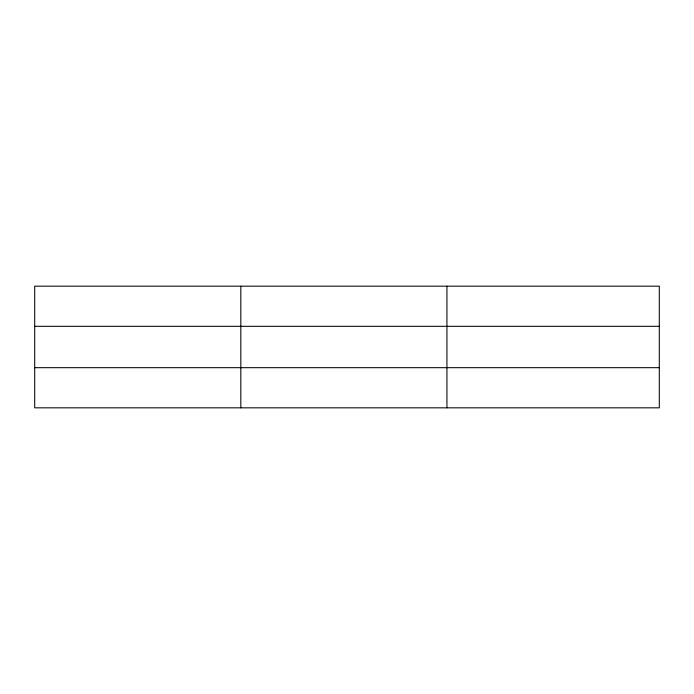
<?xml version="1.0" encoding="UTF-8"?>
<svg xmlns="http://www.w3.org/2000/svg" width="694" height="694" viewBox="0 0 694 694"><rect width="100%" height="100%" fill="white"/><g stroke="black" fill="none" stroke-linecap="round" stroke-linejoin="round"><path stroke-width="1.04" d="M240.818 286.171L240.818 407.829M446.936 286.171L446.936 407.829M659.3 326.319L659.3 286.171L34.7 286.171L34.7 407.829L659.3 407.829L659.3 326.319L34.7 326.319M34.7 367.681L659.3 367.681"/></g></svg>
